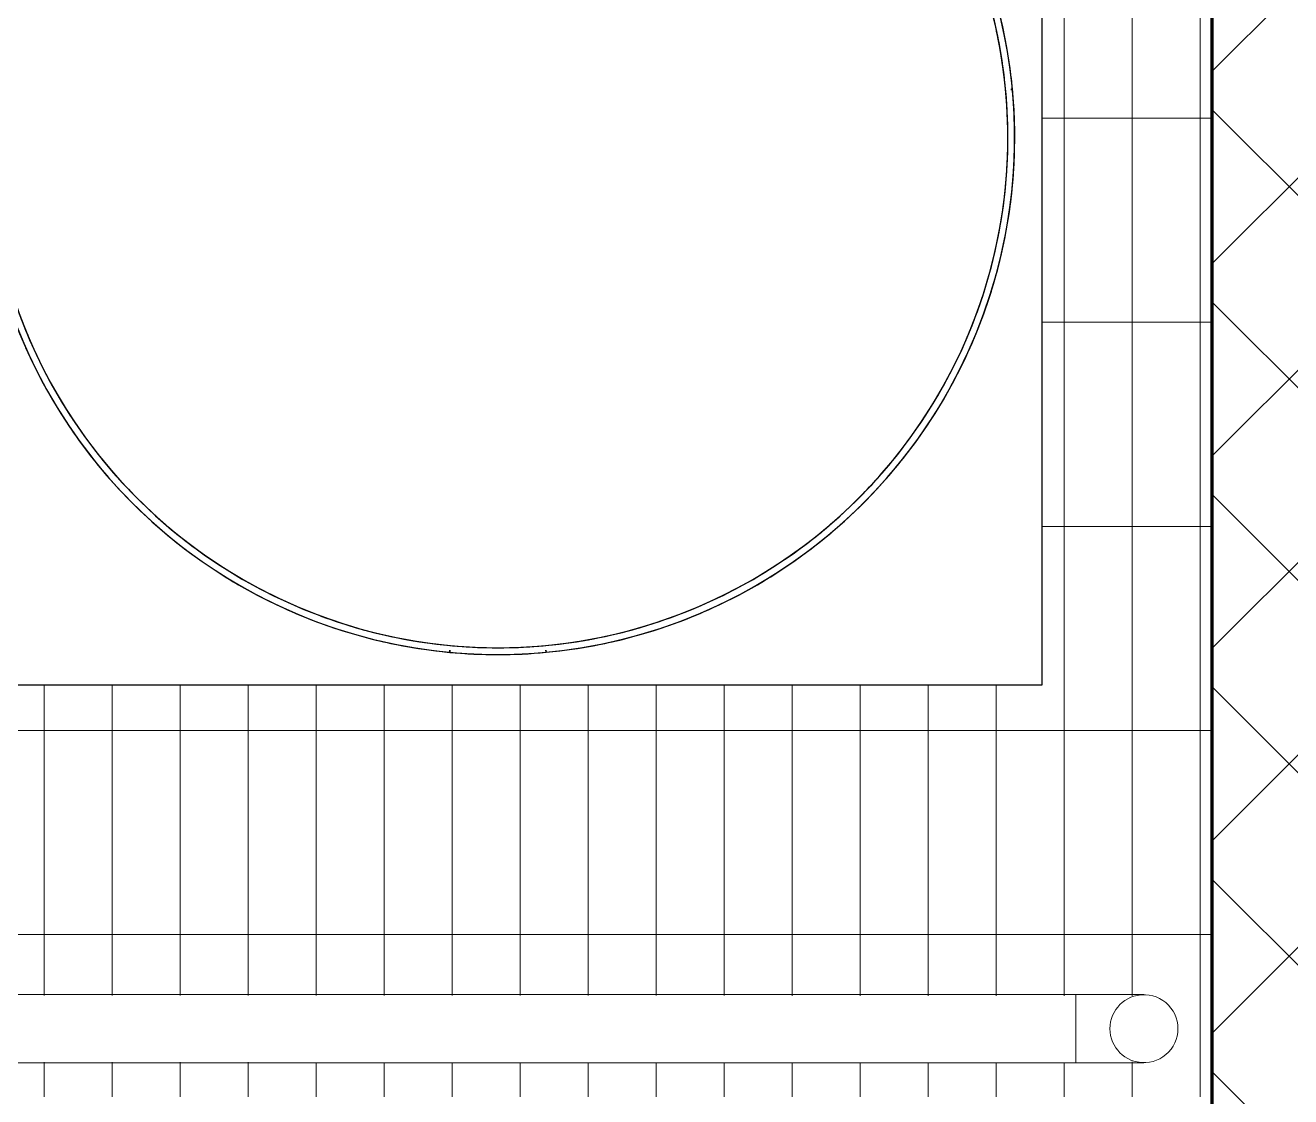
# Model space of a CAD drawing. Header units: millimetres. Extents: x -4391136 to -1798569, y -886572 to -291056.
# Drawn here: x -2554951 to -2554021, y -389611 to -388823 of the extents above; entities that cross this region are included whole.
import ezdxf

# ---------------------------------------------------------------- set-up
doc = ezdxf.new("R2010")
doc.units = ezdxf.units.MM
for name, color, linetype in [('_PP-Dim', 7, 'Continuous'), ('Xref-C-1-PP17-AR-2214-01-B$0$A-FLOR-E', 7, 'Continuous'), ('Xref-C-1-PP17-AR-2214-01-B$0$A-FLOR-HRAL', 7, 'Continuous'), ('Xref-C-1-PP17-AR-2214-01-B$0$A-FLOR-PATT', 7, 'Continuous'), ('Xref-C-1-PP17-AR-2214-01-B$0$A-GENM', 7, 'Continuous'), ('Xref-C-1-PP17-AR-2214-01-B$0$A-Wall', 7, 'Continuous'), ('Xref-C-1-PP17-AR-2214-01-B$0$A-WALL-PATT', 7, 'Continuous')]:
    doc.layers.add(name, color=color, linetype=linetype)

# ---------------------------------------------------------------- blocks, each defined once
blk = doc.blocks.new('Xref-C-1-PP17-AR-2214-01-B$0$DPA_GM-Cage Ladder_No RC stand - H8700-19601082-ENTRANCE 2 - LOWER ROOF FLOOR PLAN01-flat-1')
at = {"layer": 'Xref-C-1-PP17-AR-2214-01-B$0$A-GENM', "color": 7}
for p, q in [((784.5333333332092, 253.3412686392548), (784.6502918563783, 252.0936116109951)), ((784.6502918563783, 252.0936116109951), (784.5333333332092, 253.3412686392548)), ((1198.34126863908, -89.53333333332557), (1196.854708458297, -89.67268724145833)), ((1196.854708458297, -89.67268724145833), (1198.34126863908, -89.53333333332557)), ((1196.854708458297, -160.3273127584253), (1198.34126863908, -160.4666666666162)), ((1198.34126863908, -160.4666666666162), (1196.854708458297, -160.3273127584253))]:
    blk.add_line(p, q, dxfattribs=at)
for centre, radius, start, end in [((820, -125), 380.0000000000003, 248.0685806827577, 111.9314193172423), ((820, -125), 380.0000000000003, 0.02103232404958948, 111.9314193172423), ((820, -125), 380.0000000000002, 91.98451101440389, 96.8268939508944), ((820, -125), 380.0000000000002, 91.98451101440389, 96.8268939508944), ((820, -125), 380.0000000000001, 95.36016817981313, 96.8268939508944), ((820, -125), 380.0000000000002, 95.36016817981313, 96.8268939508944), ((820, -125), 380.0000000000001, 95.36016817981313, 96.8268939508944), ((820, -125), 380.0000000000002, 95.36016817981313, 96.8268939508944), ((820, -125), 379.9999999999999, 95.36016817981313, 96.8268939508944), ((820, -125), 380.0000000000002, 95.36016817981313, 96.8268939508944), ((820, -124.9999999999418), 380.0000000000001, 93.11852086635277, 95.35540060921474), ((820, -124.9999999999418), 380.0000000000002, 93.11852086635277, 95.35540060921474), ((820, -125), 380.0000000000001, 91.98451101440389, 93.12195460506179), ((820, -125), 380.0000000000001, 91.98451101440389, 93.12195460506179), ((820, -125), 380.0000000000002, 91.98451101440389, 93.12195460506179), ((820, -125), 380.0000000000001, 91.98451101440389, 93.12195460506179), ((820, -125), 380.0000000000002, 91.98451101440389, 93.12195460506179), ((820, -125), 380.0000000000002, 91.98451101440389, 93.12195460506179), ((820, -124.9999999999418), 380.0000000000001, 84.64459939078527, 91.09946993205189), ((820, -124.9999999999418), 380.0000000000001, 84.64459939078527, 91.09946993205189), ((820, -125), 380.0000000000002, 81.76396954026531, 86.57463597623178), ((820, -125), 380.0000000000001, 81.76396954026531, 86.57463597623178), ((820, -125), 380.0000000000002, 81.76396954026531, 84.64978378124182), ((820, -125), 380, 81.76396954026531, 84.64978378124182), ((820, -125), 380.0000000000002, 81.76396954026531, 84.64978378124182), ((820, -125), 380.0000000000001, 81.76396954026531, 84.64978378124182), ((820, -125), 380.0000000000002, 81.76396954026531, 84.64978378124182), ((820, -125), 380.0000000000001, 81.76396954026531, 84.64978378124182), ((820, -125), 375.0000000000003, 247.9210312052437, 112.0789687947563), ((820, -125), 375.0000000000001, 0.02131305218191263, 112.0789687947563), ((820, -125), 379.9999999999999, 102.2050627559271, 107.0731241766243), ((820, -125), 380.0000000000003, 102.2050627559271, 107.0731241766243), ((820, -125), 380, 102.2050627559271, 107.0731241766243), ((820, -125), 380.0000000000003, 102.2050627559271, 107.0731241766243), ((820, -125), 379.9999999999999, 102.2050627559271, 107.0731241766243), ((820, -125), 380.0000000000003, 102.2050627559271, 107.0731241766243), ((820, -125), 379.9999999999999, 102.2050627559271, 107.0731241766243), ((820, -125), 380.0000000000003, 102.2050627559271, 107.0731241766243), ((820, -125), 375.0000000000002, 96.69158194745178, 102.0623111951524), ((820, -125), 375, 96.69158194745178, 102.0623111951524), ((820, -125), 375.0000000000003, 96.69158194745178, 102.0623111951524), ((820, -125), 375, 96.69158194745178, 102.0623111951524), ((820, -125), 375.0000000000003, 96.69158194745178, 102.0623111951524), ((820, -125), 375, 96.69158194745178, 102.0623111951524), ((820, -125), 375.0000000000003, 96.69158194745178, 102.0623111951524), ((820, -125), 375, 96.69158194745178, 102.0623111951524), ((820, -124.9999999999418), 375.0000000000001, 91.43164512156915, 92.45427247845149), ((820, -124.9999999999418), 375.0000000000001, 91.43164512156915, 92.45427247845149), ((820, -125), 375.0000000000002, 86.45364982955508, 91.85607500530926), ((820, -125), 375.0000000000002, 86.45364982955508, 91.85607500530926), ((820, -125), 375.0000000000001, 86.45364982955508, 91.42834775468145), ((820, -125), 375.0000000000001, 86.45364982955508, 91.42834775468145), ((820, -125), 375.0000000000002, 86.45364982955508, 91.42834775468145), ((820, -125), 375.0000000000002, 86.45364982955508, 91.42834775468145), ((820, -125), 375.0000000000001, 86.45364982955508, 91.42834775468145), ((820, -125), 375.0000000000001, 86.45364982955508, 91.42834775468145), ((820, -125), 375, 76.20729138988862, 81.6498399243073), ((820, -125), 375.0000000000002, 76.20729138988862, 81.6498399243073), ((820, -125), 375.0000000000001, 76.20729138988862, 81.6498399243073), ((820, -125), 375.0000000000002, 76.20729138988862, 81.6498399243073), ((820, -125), 375, 76.20729138988862, 81.6498399243073), ((820, -125), 375.0000000000002, 76.20729138988862, 81.6498399243073), ((820, -125), 375.0000000000001, 76.20729138988862, 81.6498399243073), ((820, -125), 375.0000000000002, 76.20729138988862, 81.6498399243073), ((820, -125), 380.0000000000003, 71.54343827964442, 76.31393949156411), ((820, -125), 380, 71.54343827964442, 76.31393949156411), ((820, -125), 380.0000000000003, 71.54343827964442, 76.31393949156411), ((820, -125), 379.9999999999999, 71.54343827964442, 76.31393949156411), ((820, -125), 380.0000000000003, 71.54343827964442, 76.31393949156411), ((820, -125), 380, 71.54343827964442, 76.31393949156411), ((820, -125), 380.0000000000003, 71.54343827964442, 76.31393949156411), ((820, -125), 379.9999999999999, 71.54343827964442, 76.31393949156411), ((820, -125), 374.9999999999999, 65.94861759170742, 71.44360598691709), ((820, -125), 375.0000000000003, 65.94861759170742, 71.44360598691709), ((820, -125), 374.9999999999998, 65.94861759170742, 71.44360598691709), ((820, -125), 375.0000000000003, 65.94861759170742, 71.44360598691709), ((820, -125), 374.9999999999998, 65.94861759170742, 71.44360598691709), ((820, -125), 375.0000000000003, 65.94861759170742, 71.44360598691709), ((820, -125), 374.9999999999999, 65.94861759170742, 71.44360598691709), ((820, -125), 375.0000000000003, 65.94861759170742, 71.44360598691709), ((820, -125), 380.0000000000004, 61.32291712189586, 66.04090998176507), ((820, -125), 379.9999999999999, 61.32291712189586, 66.04090998176507), ((820, -125), 380.0000000000004, 61.32291712189586, 66.04090998176507), ((820, -125), 379.9999999999999, 61.32291712189586, 66.04090998176507), ((820, -125), 380.0000000000004, 61.32291712189586, 66.04091001020953), ((820, -125), 379.9999999999999, 61.32291712189586, 66.04091001020953), ((820, -125), 380.0000000000003, 61.32291712189586, 66.04090998176507), ((820, -125), 379.9999999999998, 61.32291712189586, 66.04090998176507), ((820, -125), 374.9999999999998, 55.67091098655195, 61.23737315343332), ((820, -125), 375.0000000000005, 55.67091098655195, 61.23737315343332), ((820, -125), 374.9999999999998, 55.67091098655195, 61.23737315343332), ((820, -125), 375.0000000000003, 55.67091098655195, 61.23737315343332), ((820, -125), 374.9999999999998, 55.67091098655195, 61.23737315343332), ((820, -125), 375.0000000000003, 55.67091098655195, 61.23737315343332), ((820, -125), 374.9999999999999, 55.67091098655195, 61.23737315343332), ((820, -125), 375.0000000000004, 55.67091098655195, 61.23737315343332), ((820, -125), 380.0000000000004, 51.32706462649349, 55.74882073252002), ((820, -125), 379.9999999999998, 51.32706462649349, 55.74882073252002), ((820, -125), 380.0000000000004, 51.32706462649349, 55.74882073252002), ((820, -125), 379.9999999999998, 51.32706462649349, 55.74882073252002), ((820, -125), 380.0000000000004, 51.32706462649349, 55.74882073252002), ((820, -125), 379.9999999999998, 51.32706462649349, 55.74882073252002), ((820, -125), 380.0000000000004, 51.32706462649349, 55.74882073252002), ((820, -125), 379.9999999999998, 51.32706462649349, 55.74882073252002), ((820, -125), 374.9999999999998, 45.36148304340537, 51.03114148851928), ((820, -125), 375.0000000000004, 45.36148304340537, 51.03114148851928), ((820, -125), 374.9999999999998, 45.36148304340537, 51.03114148851928), ((820, -125), 375.0000000000003, 45.36148304340537, 51.03114148851928), ((820, -125), 374.9999999999998, 45.36148304340537, 51.03114148851928), ((820, -125), 375.0000000000003, 45.36148304340537, 51.03114148851928), ((820, -125), 374.9999999999998, 45.36148304340537, 51.03114148851928), ((820, -125), 375.0000000000003, 45.36148304340537, 51.03114148851928), ((820, -125), 380.0000000000005, 41.06165168329775, 45.42496543449718), ((820, -125), 379.9999999999997, 41.06165168329775, 45.42496543449718), ((820, -125), 380.0000000000005, 41.06165168329775, 45.42496543449718), ((820, -125), 379.9999999999998, 41.06165168329775, 45.42496543449718), ((820, -125), 380.0000000000005, 41.06165168329775, 45.42496543449718), ((820, -125), 379.9999999999998, 41.06165168329775, 45.42496543449718), ((820, -125), 380.0000000000005, 41.06165168329775, 45.42496543449718), ((820, -125), 379.9999999999998, 41.06165168329775, 45.42496543449718), ((820, -125), 374.9999999999998, 34.99314409369742, 40.82491091056234), ((820, -125), 375.0000000000005, 34.99314409369742, 40.82491091056234), ((820, -125), 374.9999999999997, 34.99314409369742, 40.82491091056234), ((820, -125), 375.0000000000005, 34.99314409369742, 40.82491091056234), ((820, -125), 374.9999999999997, 34.99314409369742, 40.82491091056234), ((820, -125), 375.0000000000004, 34.99314409369742, 40.82491091056234), ((820, -125), 374.9999999999997, 34.99314409369742, 40.82491091056234), ((820, -125), 375.0000000000005, 34.99314409369742, 40.82491091056234), ((820, -125), 380.0000000000004, 30.79623877741736, 35.04211644448458), ((820, -125), 379.9999999999998, 30.79623877741736, 35.04211644448458), ((820, -125), 380.0000000000004, 30.79623877741736, 35.04211644448458), ((820, -125), 379.9999999999998, 30.79623877741736, 35.04211644448458), ((820, -125), 380.0000000000004, 30.79623877741736, 35.04211644448458), ((820, -125), 379.9999999999998, 30.79623877741736, 35.04211644448458), ((820, -125), 380.0000000000004, 30.79623877741736, 35.04211644448458), ((820, -125), 379.9999999999998, 30.79623877741736, 35.04211644448458), ((820, -125), 374.9999999999998, 20.44715747256991, 30.6573832002955), ((820, -125), 375.0000000000003, 20.44715747256991, 30.6573832002955), ((820, -125), 374.9999999999998, 20.44715747256991, 30.6573832002955), ((820, -125), 375.0000000000003, 20.44715747256991, 30.6573832002955), ((820, -125), 374.9999999999999, 20.44715747256991, 30.6573832002955), ((820, -125), 375.0000000000003, 20.44715747256991, 30.6573832002955), ((820, -125), 374.9999999999998, 20.44715747256991, 30.6573832002955), ((820, -125), 375.0000000000003, 20.44715747256991, 30.6573832002955), ((820, -125), 380.0000000000003, 20.53082584089652, 24.52948165554428), ((820, -125), 379.9999999999999, 20.53082584089652, 24.52948165554428), ((820, -125), 380.0000000000003, 20.53082584089652, 24.52948165554428), ((820, -125), 379.9999999999999, 20.53082584089652, 24.52948165554428), ((820, -125), 380.0000000000003, 20.53082584089652, 24.52948165554428), ((820, -125), 379.9999999999998, 20.53082584089652, 24.52948165554428), ((820, -125), 380.0000000000003, 20.53082584089652, 24.52948165554428), ((820, -125), 379.9999999999999, 20.53082584089652, 24.52948165554428), ((820, -125), 374.9999999999998, 10.22357873550901, 20.37985498672909), ((820, -125), 375.0000000000002, 10.22357873550901, 20.37985498672909), ((820, -125), 374.9999999999998, 10.22357873550901, 20.37985498672909), ((820, -125), 375.0000000000002, 10.22357873550901, 20.37985498672909), ((820, -125), 374.9999999999999, 10.22357873550901, 20.37985498672909), ((820, -125), 375.0000000000002, 10.22357873550901, 20.37985498672909), ((820, -125), 374.9999999999998, 10.22357873550901, 20.37985498672909), ((820, -125), 375.0000000000002, 10.22357873550901, 20.37985498672909), ((820, -125), 380.0000000000002, 10.26541292298453, 13.62748985392432), ((820, -125), 379.9999999999999, 10.26541292298453, 13.62748985392432), ((820, -125), 380.0000000000002, 10.26541292298453, 13.62748985392432), ((820, -125), 379.9999999999999, 10.26541292298453, 13.62748985392432), ((820, -125), 380.0000000000002, 10.26541292298453, 13.62748985392432), ((820, -125), 379.9999999999999, 10.26541292298453, 13.62748985392432), ((820, -125), 380.0000000000002, 10.26541292298453, 13.62748985392432), ((820, -125), 379.9999999999999, 10.26541292298453, 13.62748985392432), ((820, -125), 374.9999999999999, 0.02131381590906693, 10.18936310162296), ((820, -125), 375.0000000000001, 0.02131381590906693, 10.18936310162296), ((820, -125), 374.9999999999999, 0.02131381590906693, 10.18936310162296), ((820, -125), 375.0000000000001, 0.02131381590906693, 10.18936310162296), ((820, -125), 375, 0.02131381590906693, 10.18936310162296), ((820, -125), 375.0000000000001, 0.02131381590906693, 10.18936310162296), ((820, -125), 374.9999999999999, 0.02131381590906693, 10.18936310162296), ((820, -125), 375.0000000000001, 0.02131381590906693, 10.18936310162296), ((820, -124.9999999999418), 380.0000000000001, 0.02095242950817252, 5.355400611601413), ((820, -124.9999999999418), 380.0000000000001, 0.02095242950817252, 5.355400611601413), ((820, -125), 380.0000000000004, 248.0685806827577, 0), ((820, -125), 375.0000000000003, 247.9210312052437, 0), ((820, -125), 375.0000000000005, 349.810636898377, 0), ((820, -125), 375.0000000000001, 349.810636898377, 0), ((820, -125), 375.0000000000005, 349.810636898377, 0), ((820, -125), 375.0000000000001, 349.810636898377, 0), ((820, -125), 375.0000000000005, 349.810636898377, 0), ((820, -125), 374.9999999999999, 349.810636898377, 0), ((820, -125), 375.0000000000005, 349.810636898377, 0), ((820, -125), 375.0000000000001, 349.810636898377, 0), ((820, -124.9999999999418), 380, 354.6445993883986, 0), ((820, -124.9999999999418), 380.0000000000005, 354.6445993883986, 0), ((820, -125), 375.0000000000002, 339.6201450132709, 349.776421264491), ((820, -125), 374.9999999999998, 339.6201450132709, 349.776421264491), ((820, -125), 375.0000000000002, 339.6201450132709, 349.776421264491), ((820, -125), 374.9999999999998, 339.6201450132709, 349.776421264491), ((820, -125), 375.0000000000003, 339.6201450132709, 349.776421264491), ((820, -125), 374.9999999999999, 339.6201450132709, 349.776421264491), ((820, -125), 375.0000000000002, 339.6201450132709, 349.776421264491), ((820, -125), 374.9999999999998, 339.6201450132709, 349.776421264491), ((820, -125), 379.9999999999999, 346.3725101460757, 349.7345870770154), ((820, -125), 380.0000000000003, 346.3725101460757, 349.7345870770154), ((820, -125), 379.9999999999999, 346.3725101460757, 349.7345870770154), ((820, -125), 380.0000000000003, 346.3725101460757, 349.7345870770154), ((820, -125), 379.9999999999999, 346.3725101460757, 349.7345870770154), ((820, -125), 380.0000000000003, 346.3725101460757, 349.7345870770154), ((820, -125), 379.9999999999999, 346.3725101460757, 349.7345870770154), ((820, -125), 380.0000000000003, 346.3725101460757, 349.7345870770154), ((820, -125), 375.0000000000003, 329.3426167997045, 339.5528425274301), ((820, -125), 374.9999999999999, 329.3426167997045, 339.5528425274301), ((820, -125), 375.0000000000003, 329.3426167997045, 339.5528425274301), ((820, -125), 374.9999999999998, 329.3426167997045, 339.5528425274301), ((820, -125), 375.0000000000003, 329.3426167997045, 339.5528425274301), ((820, -125), 374.9999999999998, 329.3426167997045, 339.5528425274301), ((820, -125), 375.0000000000003, 329.3426167997045, 339.5528425274301), ((820, -125), 374.9999999999998, 329.3426167997045, 339.5528425274301), ((820, -125), 379.9999999999998, 335.4705183444557, 339.4691741591035), ((820, -125), 380.0000000000003, 335.4705183444557, 339.4691741591035), ((820, -125), 379.9999999999998, 335.4705183444557, 339.4691741591035), ((820, -125), 380.0000000000003, 335.4705183444557, 339.4691741591035), ((820, -125), 379.9999999999999, 335.4705183444557, 339.4691741591035), ((820, -125), 380.0000000000003, 335.4705183444557, 339.4691741591035), ((820, -125), 379.9999999999998, 335.4705183444557, 339.4691741591035), ((820, -125), 380.0000000000003, 335.4705183444557, 339.4691741591035), ((820, -125), 379.9999999999998, 324.9578835555154, 329.2037612225826), ((820, -125), 380.0000000000003, 324.9578835555154, 329.2037612225826), ((820, -125), 379.9999999999998, 324.9578835555154, 329.2037612225826), ((820, -125), 380.0000000000003, 324.9578835555154, 329.2037612225826), ((820, -125), 379.9999999999998, 324.9578835555154, 329.2037612225826), ((820, -125), 380.0000000000003, 324.9578835555154, 329.2037612225826), ((820, -125), 379.9999999999998, 324.9578835555154, 329.2037612225826), ((820, -125), 380.0000000000003, 324.9578835555154, 329.2037612225826), ((820, -125), 375.0000000000004, 319.1750890894377, 325.0068559063026), ((820, -125), 374.9999999999998, 319.1750890894377, 325.0068559063026), ((820, -125), 375.0000000000004, 319.1750890894377, 325.0068559063026), ((820, -125), 374.9999999999997, 319.1750890894377, 325.0068559063026), ((820, -125), 375.0000000000005, 319.1750890894377, 325.0068559063026), ((820, -125), 374.9999999999998, 319.1750890894377, 325.0068559063026), ((820, -125), 375.0000000000004, 319.1750890894377, 325.0068559063026), ((820, -125), 374.9999999999998, 319.1750890894377, 325.0068559063026), ((820, -125), 379.9999999999997, 314.5750345655028, 318.9383483167023), ((820, -125), 380.0000000000004, 314.5750345655028, 318.9383483167023), ((820, -125), 379.9999999999997, 314.5750345655028, 318.9383483167023), ((820, -125), 380.0000000000004, 314.5750345655028, 318.9383483167023), ((820, -125), 379.9999999999998, 314.5750345655028, 318.9383483167023), ((820, -125), 380.0000000000004, 314.5750345655028, 318.9383483167023), ((820, -125), 379.9999999999997, 314.5750345655028, 318.9383483167023), ((820, -125), 380.0000000000004, 314.5750345655028, 318.9383483167023), ((820, -125), 375.0000000000004, 308.9688585114807, 314.6385169565946), ((820, -125), 374.9999999999998, 308.9688585114807, 314.6385169565946), ((820, -125), 375.0000000000004, 308.9688585114807, 314.6385169565946), ((820, -125), 374.9999999999997, 308.9688585114807, 314.6385169565946), ((820, -125), 375.0000000000005, 308.9688585114807, 314.6385169565946), ((820, -125), 374.9999999999999, 308.9688585114807, 314.6385169565946), ((820, -125), 375.0000000000004, 308.9688585114807, 314.6385169565946), ((820, -125), 374.9999999999997, 308.9688585114807, 314.6385169565946), ((820, -125), 379.9999999999997, 304.25117926748, 308.6729353735065), ((820, -125), 380.0000000000003, 304.25117926748, 308.6729353735065), ((820, -125), 379.9999999999999, 304.25117926748, 308.6729353735065), ((820, -125), 380.0000000000003, 304.25117926748, 308.6729353735065), ((820, -125), 379.9999999999999, 304.25117926748, 308.6729353735065), ((820, -125), 380.0000000000004, 304.25117926748, 308.6729353735065), ((820, -125), 379.9999999999999, 304.25117926748, 308.6729353735065), ((820, -125), 380.0000000000003, 304.25117926748, 308.6729353735065), ((820, -125), 375.0000000000004, 298.7626268465667, 304.329089013448), ((820, -125), 374.9999999999998, 298.7626268465667, 304.329089013448), ((820, -125), 375.0000000000004, 298.7626268465667, 304.329089013448), ((820, -125), 374.9999999999998, 298.7626268465667, 304.329089013448), ((820, -125), 375.0000000000005, 298.7626268465667, 304.329089013448), ((820, -125), 374.9999999999998, 298.7626268465667, 304.329089013448), ((820, -125), 375.0000000000004, 298.7626268465667, 304.329089013448), ((820, -125), 374.9999999999998, 298.7626268465667, 304.329089013448), ((820, -125), 379.9999999999998, 293.959090018235, 298.6770828781041), ((820, -125), 380.0000000000004, 293.959090018235, 298.6770828781041), ((820, -125), 379.9999999999999, 293.9590899897905, 298.6770828781041), ((820, -125), 380.0000000000003, 293.9590899897905, 298.6770828781041), ((820, -125), 379.9999999999999, 293.959090018235, 298.6770828781041), ((820, -125), 380.0000000000004, 293.959090018235, 298.6770828781041), ((820, -125), 379.9999999999999, 293.959090018235, 298.6770828781041), ((820, -125), 380.0000000000003, 293.959090018235, 298.6770828781041), ((820, -125), 375.0000000000003, 288.5563940130829, 294.0513824082926), ((820, -125), 374.9999999999999, 288.5563940130829, 294.0513824082926), ((820, -125), 375.0000000000003, 288.5563940130829, 294.0513824082926), ((820, -125), 374.9999999999999, 288.5563940130829, 294.0513824082926), ((820, -125), 375.0000000000003, 288.5563940130829, 294.0513824082926), ((820, -125), 374.9999999999999, 288.5563940130829, 294.0513824082926), ((820, -125), 375.0000000000003, 288.5563940130829, 294.0513824082926), ((820, -125), 374.9999999999999, 288.5563940130829, 294.0513824082926)]:
    blk.add_arc(centre, radius, start, end, dxfattribs=at)
blk = doc.blocks.new('Xref-C-1-PP17-AR-2214-01-B$0$Top Rail Type - Top Rail_Internal_-V11-ENTRANCE 2 - LOWER ROOF FLOOR PLAN01-flat-1')
at = {"layer": 'Xref-C-1-PP17-AR-2214-01-B$0$A-FLOR-HRAL', "color": 7, "lineweight": 9}
for p, q in [((-2733817.744708746, -507248.9466707953), (-2733767.744708746, -507248.9466707953)), ((-2733817.744708746, -509208.9466707953), (-2733817.744708746, -507248.9466707953)), ((-2733767.744708746, -509208.9466707953), (-2733767.744708746, -507248.9466707953))]:
    blk.add_line(p, q, dxfattribs=at)
blk = doc.blocks.new('Xref-C-1-PP17-AR-2214-01-B$0$Top Rail Type - Top Rail_Internal_-11482200-ENTRANCE 2 - LOWER ROOF FLOOR PLAN01-flat-1')
at = {"layer": 'Xref-C-1-PP17-AR-2214-01-B$0$A-FLOR-HRAL', "color": 7, "lineweight": 9}
for p, q in [((-2733817.744708749, -507248.9466707958), (-2733817.744708749, -509208.9466707958)), ((-2733768.596563089, -507248.9466707953), (-2733816.892854404, -507248.9466707953)), ((-2733816.892854404, -507248.9466707953), (-2733768.596563089, -507248.9466707953)), ((-2733767.744708749, -509208.9466707958), (-2733767.744708749, -507248.9466707958))]:
    blk.add_line(p, q, dxfattribs=at)
blk = doc.blocks.new('Xref-C-1-PP17-AR-2214-01-B$0$Railing - Post End-V10-ENTRANCE 2 - LOWER ROOF FLOOR PLAN01-flat-3')
at = {"layer": 'Xref-C-1-PP17-AR-2214-01-B$0$A-FLOR-HRAL', "color": 7, "lineweight": 9}
for p, q in [((-50.00000000279397, -5.238689482212067e-10), (-50.00000000279397, -24.53157646371983)), ((-2.793967723846436e-09, -50.00000000046566), (-2.793967723846436e-09, -5.238689482212067e-10)), ((-0.8518543429672718, -49.99999999994179), (-49.14814565703273, -49.99999999994179)), ((-49.14814565703273, -49.99999999994179), (-0.8518543429672718, -49.99999999994179)), ((-25, -49.99999999994179), (-49.14814565703273, -49.99999999994179)), ((-49.14814565703273, -49.99999999994179), (-25, -49.99999999994179)), ((-25, -49.99999999994179), (-0.8518543429672718, -49.99999999994179)), ((-0.8518543429672718, -49.99999999994179), (-25, -49.99999999994179))]:
    blk.add_line(p, q, dxfattribs=at)
for points in [[(-49.53475117217749, -4.800623387622181), (-49.53475117217749, -4.800623387622181, -0.04814862949082609), (-50, 0)], [(-50, 0), (-50, 0, 0.04819398129551256), (-49.53475117217749, -4.800623387622181)], [(0, 0), (0, 0, -0.04819398129371526), (-0.4652488278225064, -4.800623387622181)], [(-0.4652488278225064, -4.800623387622181), (-0.4652488278225064, -4.800623387622181, 0.04814862948902141), (0, 0)]]:
    blk.add_lwpolyline(points, format="xyb", dxfattribs=at)
at = {"layer": 'Xref-C-1-PP17-AR-2214-01-B$0$A-FLOR-HRAL', "color": 7, "lineweight": 9, "flags": 128}
for points in [[(-50.00000000279397, -5.238689482212067e-10), (-50.00000000279397, -0.03999466745881364), (-50.00000000279397, -0.1599146854132414), (-50.00000000279397, -0.3595682078157552), (-50.00000000279397, -0.6386358317686245), (-50.00000000279397, -0.996671108470764), (-50.00000000279397, -1.433101257891394), (-50.00000000279397, -1.947228084958624), (-50.00000000279397, -2.538229096389841), (-50.00000000279397, -3.20515881665051), (-50.00000000279397, -3.946950300363824), (-50.00000000279397, -4.762416839541402), (-50.00000000279397, -5.650253861560486), (-50.00000000279397, -6.60904101660708), (-50.00000000279397, -7.637244449870195), (-50.00000000279397, -8.733219255052973), (-50.00000000279397, -9.895212106290273), (-50.00000000279397, -11.12136406294303), (-50.00000000279397, -12.40971354348585), (-50.00000000279397, -13.75819946348201), (-50.00000000279397, -15.16466453316389), (-50.00000000279397, -16.62685870844871), (-50.00000000279397, -18.14244279055856), (-50.00000000279397, -19.7089921683073), (-50.00000000279397, -21.32400069688447), (-50.00000000279397, -22.98488470708253), (-50.00000000279397, -24.68898713885574), (-50.00000000279397, -26.43358179181814), (-50.00000000279397, -28.21587768668542), (-50.00000000279397, -30.0330235302099), (-50.00000000279397, -31.88211227668216), (-50.00000000279397, -33.76018577854848), (-50.00000000279397, -35.66423951892648), (-50.00000000279397, -37.59122741786996), (-50.00000000279397, -39.53806670592166), (-50.00000000279397, -41.50164285546634), (-50.00000000279397, -43.47881456359755), (-50.00000000279397, -45.46641877730144), (-50.00000000279397, -47.46127575379796), (-50.00000000279397, -49.4601941475994), (-50.00000000279397, -50.00000000046566)], [(-2.793967723846436e-09, -50.00000000046566), (-2.793967723846436e-09, -48.00053329113871), (-2.793967723846436e-09, -46.00426530203549), (-2.793967723846436e-09, -44.01438963605324), (-2.793967723846436e-09, -42.03408966975985), (-2.793967723846436e-09, -40.06653346074745), (-2.793967723846436e-09, -38.11486867914209), (-2.793967723846436e-09, -36.18221757229185), (-2.793967723846436e-09, -34.27167196967639), (-2.793967723846436e-09, -32.38628833676921), (-2.793967723846436e-09, -30.52908288507024), (-2.793967723846436e-09, -28.70302674721461), (-2.793967723846436e-09, -26.91104122344404), (-2.793967723846436e-09, -25.15599310834659), (-2.793967723846436e-09, -23.44069010444218), (-2.793967723846436e-09, -21.7678763307631), (-2.793967723846436e-09, -20.14022793236654), (-2.793967723846436e-09, -18.5603487995686), (-2.793967723846436e-09, -17.03076640196377), (-2.793967723846436e-09, -15.55392774497159), (-2.793967723846436e-09, -14.13219545554603), (-2.793967723846436e-09, -12.7678440019954), (-2.793967723846436e-09, -11.46305605553789), (-2.793967723846436e-09, -10.219918998715), (-2.793967723846436e-09, -9.040421585494187), (-2.793967723846436e-09, -7.926450760103762), (-2.793967723846436e-09, -6.879788638325408), (-2.793967723846436e-09, -5.902109656250104), (-2.793967723846436e-09, -4.994977891677991), (-2.793967723846436e-09, -4.159844561945647), (-2.793967723846436e-09, -3.398045702138916), (-2.793967723846436e-09, -2.710800028056838), (-2.793967723846436e-09, -2.099206986080389), (-2.793967723846436e-09, -1.564244994602632), (-2.793967723846436e-09, -1.106769878766499), (-2.793967723846436e-09, -0.7275135010713711), (-2.793967723846436e-09, -0.4270825909334235), (-2.793967723846436e-09, -0.2059577736654319), (-2.793967723846436e-09, -0.06449280172819272), (-2.793967723846436e-09, -0.00291398901026696), (-2.793967723846436e-09, -5.238689482212067e-10)]]:
    blk.add_lwpolyline(points, dxfattribs=at)
at = {"layer": 'Xref-C-1-PP17-AR-2214-01-B$0$A-FLOR-HRAL', "color": 7, "lineweight": 9}
for radius, start, end in [(24.99999999999932, 90, 189.8473464785758), (24.99999999999934, 350.7319292301236, 90), (25.00000000000918, 180, 0)]:
    blk.add_arc((-25, 0), radius, start, end, dxfattribs=at)
blk = doc.blocks.new('Xref-C-1-PP17-AR-2214-01-B$0$Railing - Railing-11482197-ENTRANCE 2 - LOWER ROOF FLOOR PLAN01-flat-1')
at = {"layer": 'Xref-C-1-PP17-AR-2214-01-B$0$A-FLOR-HRAL', "color": 7, "lineweight": 9}
for p, q in [((-2733817.744708749, -507248.9466707958), (-2733817.744708749, -509208.9466707958)), ((-2733816.892854404, -507248.9466707953), (-2733768.596563089, -507248.9466707953)), ((-2733768.596563089, -507248.9466707953), (-2733816.892854404, -507248.9466707953)), ((-2733767.744708749, -509208.9466707958), (-2733767.744708749, -507248.9466707958))]:
    blk.add_line(p, q, dxfattribs=at)
at = {"color": 7}
blk.add_blockref('Xref-C-1-PP17-AR-2214-01-B$0$Railing - Post End-V10-ENTRANCE 2 - LOWER ROOF FLOOR PLAN01-flat-3', (-2733767.744708746, -507198.9466707953), dxfattribs=at)
blk = doc.blocks.new('W-1-PP17-ENT2_REV00_20260526-152612_EX_LOPF-1')
at = {"layer": 'Xref-C-1-PP17-AR-2214-01-B$0$A-FLOR-PATT', "lineweight": 9}
h = blk.add_hatch(dxfattribs=at)
h.set_pattern_fill('ACET-2D-FP_10', angle=-89.99999999999999, style=0, pattern_type=2)
h.set_pattern_definition([(90, (496812.8656707951, -2854291.692708746), (-50.00000000000001, -1.722546424198833e-14), []), (180, (496812.8656707951, -2854291.692708746), (2.325468329556098e-14, -150), [])])
h.paths.add_polyline_path([(-12634.15626305388, -6356.408818391676), (-12635.00000000233, -6349.999999996333), (-12633.38361004647, -6341.683771622425), (-12629.091288344, -6334.164594369999), (-12624.4233451481, -6329.8251995389), (-12622.04479502654, -6328.223598660028), (-12610.00000000233, -6325.755791620875), (-12585.11016001133, -6324.999999996333), (-10545.43541859556, -6325.851854338835), (-10534.36440867186, -6330.755388752616), (-10530.21670755837, -6335.066431673768), (-10526.78810656443, -6341.269211062288), (-10525.84373695869, -6343.591181537195), (-10525.00000000233, -6349.999999996333), (-10527.51784815639, -6360.492540978419), (-10530.90871177102, -6365.835405766557), (-10535.57665450033, -6370.174800179491), (-10537.50000000233, -6371.650635090715), (-10550.00000000186, -6374.244208415097), (-10576.42888516188, -6374.999999995867), (-12614.56458146358, -6374.148145653366), (-12625.63559139566, -6369.244611191156), (-12630.01486414578, -6364.63177820394), (-12632.14548247121, -6361.305332752934)], flags=16)
h.paths.add_polyline_path([(-12247.83542993665, -4899.999999996799), (-12700.00000000233, -4899.999999996799), (-12700.00000000233, -6399.999999996333), (-10500.00000000233, -6399.999999996333), (-10500.00000000233, -4899.999999996799), (-10625.00000000233, -4899.999999996799), (-10625.00000000233, -6097.431148545875), (-11425.00000000233, -6097.431148545875), (-11425.00000000233, -4899.999999996799)])
at = {"layer": 'Xref-C-1-PP17-AR-2214-01-B$0$A-WALL-PATT', "lineweight": 9}
h = blk.add_hatch(dxfattribs=at)
h.set_pattern_fill('ACET-2D-FP_25', angle=-89.99999999999999, style=0, pattern_type=2)
h.set_pattern_definition([(315, (496648.9466707949, -2740142.744708746), (70.71067811865474, 70.71067811865478), []), (45, (496648.9466707949, -2740142.744708746), (-70.71067811865478, 70.71067811865474), [])])
h.paths.add_polyline_path([(-10500.00000000233, -9752.170847279544), (-10500.00000000233, -10065.22778903187), (-10500.00000000233, -10205.00881988934), (-10300.00000000233, -10205.00881988934), (-10300.00000000233, -4899.999999996799), (-10500.00000000233, -4899.999999996799)])
at = {"layer": 'Xref-C-1-PP17-AR-2214-01-B$0$A-FLOR-E', "color": 7}
for p, q in [((-10625.00000000186, -4899.999999999593), (-10625.00000000186, -6097.431148548669)), ((-10500.00000000186, -6399.999999999127), (-10500.00000000186, -4899.999999999593)), ((-10625.00000000186, -6097.431148548669), (-11425.00000000186, -6097.431148548669))]:
    blk.add_line(p, q, dxfattribs=at)
at = {"layer": 'Xref-C-1-PP17-AR-2214-01-B$0$A-Wall', "color": 7, "lineweight": 70}
blk.add_line((-10500.00000000186, -4899.999999999593), (-10500.00000000186, -10205.0088198926), dxfattribs=at)
at = {"color": 7, "rotation": 270}
for name, p in [('Xref-C-1-PP17-AR-2214-01-B$0$DPA_GM-Cage Ladder_No RC stand - H8700-19601082-ENTRANCE 2 - LOWER ROOF FLOOR PLAN01-flat-1', (-10900.00000000186, -4874.999999999593)), ('Xref-C-1-PP17-AR-2214-01-B$0$Railing - Railing-11482197-ENTRANCE 2 - LOWER ROOF FLOOR PLAN01-flat-1', (496648.9466707949, -2740142.744708746)), ('Xref-C-1-PP17-AR-2214-01-B$0$Top Rail Type - Top Rail_Internal_-V11-ENTRANCE 2 - LOWER ROOF FLOOR PLAN01-flat-1', (496648.9466707949, -2740142.744708746)), ('Xref-C-1-PP17-AR-2214-01-B$0$Top Rail Type - Top Rail_Internal_-11482200-ENTRANCE 2 - LOWER ROOF FLOOR PLAN01-flat-1', (496648.9466707949, -2740142.744708746))]:
    blk.add_blockref(name, p, dxfattribs=at)

msp = doc.modelspace()

# ---------------------------------------------------------------- block references
at = {"layer": '_PP-Dim', "color": 7}
msp.add_blockref('W-1-PP17-ENT2_REV00_20260526-152612_EX_LOPF-1', (-2543578.514610203, -383210.8748381315), dxfattribs=at)

doc.saveas('drawing.dxf')
